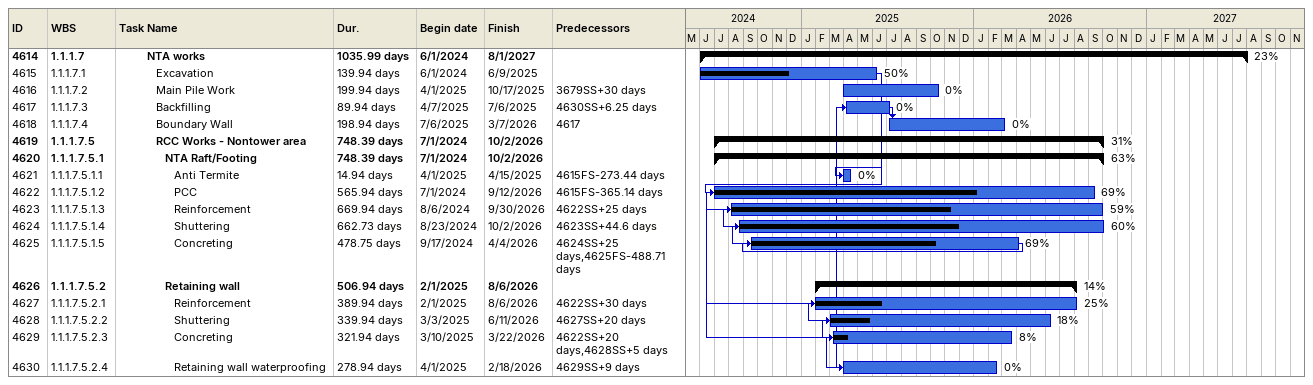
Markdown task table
| ID | WBS | Task | Duration | Start | Finish | Predecessors | % complete |
|---|---|---|---|---|---|---|---|
| 4614 | 1.1.1.7 | **NTA works** | 1035.99d | 2024-06-01 | 2027-08-01 |  | 23 |
| 4615 | 1.1.1.7.1 | Excavation | 139.94d | 2024-06-01 | 2025-06-09 |  | 50 |
| 4616 | 1.1.1.7.2 | Main Pile Work | 199.94d | 2025-04-01 | 2025-10-17 | 3679SS+30d | 0 |
| 4617 | 1.1.1.7.3 | Backfilling | 89.94d | 2025-04-07 | 2025-07-06 | 4630SS+6.25d | 0 |
| 4618 | 1.1.1.7.4 | Boundary Wall | 198.94d | 2025-07-06 | 2026-03-07 | 4617 | 0 |
| 4619 | 1.1.1.7.5 | **RCC Works - Nontower area** | 748.39d | 2024-07-01 | 2026-10-02 |  | 31 |
| 4620 | 1.1.1.7.5.1 | **NTA Raft/Footing** | 748.39d | 2024-07-01 | 2026-10-02 |  | 63 |
| 4621 | 1.1.1.7.5.1.1 | Anti Termite | 14.94d | 2025-04-01 | 2025-04-15 | 4615FS-273.44d | 0 |
| 4622 | 1.1.1.7.5.1.2 | PCC | 565.94d | 2024-07-01 | 2026-09-12 | 4615FS-365.14d | 69 |
| 4623 | 1.1.1.7.5.1.3 | Reinforcement | 669.94d | 2024-08-06 | 2026-09-30 | 4622SS+25d | 59 |
| 4624 | 1.1.1.7.5.1.4 | Shuttering | 662.73d | 2024-08-23 | 2026-10-02 | 4623SS+44.6d | 60 |
| 4625 | 1.1.1.7.5.1.5 | Concreting | 478.75d | 2024-09-17 | 2026-04-04 | 4624SS+25d, 4625FS-488.71d | 69 |
| 4626 | 1.1.1.7.5.2 | **Retaining wall** | 506.94d | 2025-02-01 | 2026-08-06 |  | 14 |
| 4627 | 1.1.1.7.5.2.1 | Reinforcement | 389.94d | 2025-02-01 | 2026-08-06 | 4622SS+30d | 25 |
| 4628 | 1.1.1.7.5.2.2 | Shuttering | 339.94d | 2025-03-03 | 2026-06-11 | 4627SS+20d | 18 |
| 4629 | 1.1.1.7.5.2.3 | Concreting | 321.94d | 2025-03-10 | 2026-03-22 | 4622SS+20d, 4628SS+5d | 8 |
| 4630 | 1.1.1.7.5.2.4 | Retaining wall waterproofing | 278.94d | 2025-04-01 | 2026-02-18 | 4629SS+9d | 0 |
